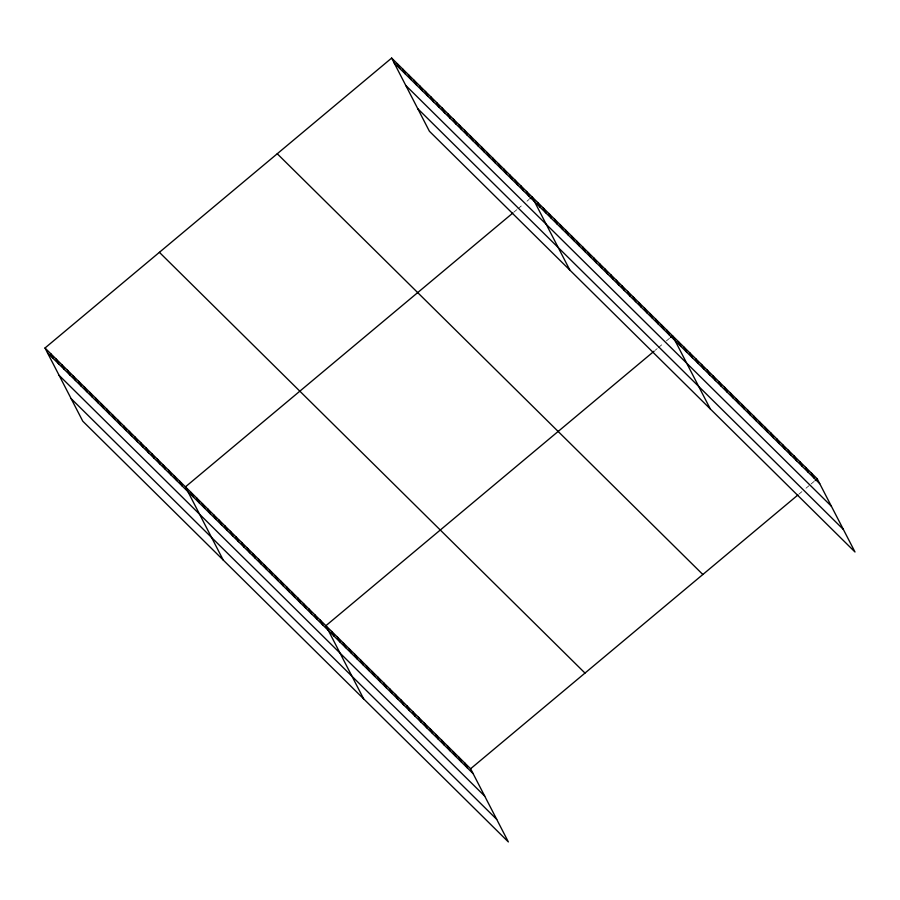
<?xml version="1.0" encoding="UTF-8"?>
<svg xmlns="http://www.w3.org/2000/svg" width="900" height="900" viewBox="0 0 900 900"><rect width="100%" height="100%" fill="white"/><g stroke="black" fill="none" stroke-linecap="round" stroke-linejoin="round"><path stroke-width="0.67" stroke-dasharray="4.5 3.38" d="M513.697 212.299L516.769 209.734M517.793 208.879L522.9 204.615M526.984 201.195L529.02 199.485M655.166 350.291L657.214 348.581M658.238 347.726L663.345 343.463M666.405 340.897L669.465 338.332M798.851 494.201L801.911 491.636M805.995 488.216L809.066 485.662M811.102 483.952L814.174 481.387"/><path stroke-width="1.35" d="M45 348.007L470.599 768.758L508.354 841.928L82.766 421.178L45 348.007L391.646 58.072L817.234 478.822L855 551.993L429.401 131.243L391.646 58.072M512.685 213.154L185.445 486.855L223.211 560.025M530.044 198.63L532.091 196.92L569.858 270.09M654.154 351.146L325.89 625.702L363.656 698.873M670.489 337.478L672.536 335.767L710.303 408.938M470.599 768.758L797.827 495.056M815.197 480.532L817.234 478.822M394.132 62.91L819.731 483.66M405.776 85.466L831.364 506.205M417.769 108.698L843.356 529.436M277.245 153.754L702.844 574.504M159.39 252.326L584.989 673.076M47.498 352.845L473.085 773.584M59.13 375.39L484.729 796.14M71.123 398.621L496.721 819.371M811.451 473.096L813.938 477.934M805.658 467.381L808.155 472.207M799.875 461.655L802.361 466.493M794.081 455.94L796.579 460.766M788.299 450.214L790.785 455.051M782.505 444.488L785.002 449.325M776.722 438.772L779.209 443.599M770.929 433.046L773.426 437.884M765.146 427.32L767.633 432.157M759.352 421.605L761.85 426.431M753.57 415.879L756.056 420.716M747.776 410.152L750.274 414.99M741.994 404.438L744.48 409.264M736.2 398.711L738.697 403.549M730.418 392.996L732.904 397.822M724.624 387.27L727.121 392.108M718.841 381.544L721.327 386.381M713.048 375.829L715.545 380.655M707.265 370.103L709.751 374.94M701.471 364.376L703.969 369.214M695.689 358.661L698.175 363.488M689.895 352.935L692.393 357.772M684.113 347.22L686.599 352.046M678.319 341.494L680.816 346.32M666.911 330.221L669.409 335.048M661.298 324.664L663.795 329.49M655.684 319.106L658.17 323.944M650.059 313.56L652.556 318.386M644.445 308.002L646.942 312.829M638.831 302.445L641.317 307.282M633.206 296.899L635.704 301.725M627.592 291.341L630.09 296.168M621.967 285.784L624.465 290.621M616.354 280.226L618.851 285.064M610.74 274.68L613.226 279.506M605.115 269.123L607.613 273.96M599.501 263.565L601.999 268.403M593.887 258.019L596.374 262.845M588.262 252.461L590.76 257.299M582.649 246.904L585.146 251.741M577.035 241.357L579.521 246.184M571.41 235.8L573.908 240.638M565.796 230.243L568.294 235.08M560.171 224.696L562.669 229.523M554.558 219.139L557.055 223.976M548.944 213.581L551.43 218.419M543.319 208.035L545.816 212.861M537.705 202.477L540.202 207.315M526.466 191.374L528.964 196.2M520.852 185.816L523.35 190.654M515.239 180.259L517.725 185.096M509.614 174.713L512.111 179.539M504 169.155L506.498 173.993M498.375 163.597L500.873 168.435M492.761 158.051L495.259 162.877M487.147 152.494L489.634 157.331M481.522 146.936L484.02 151.774M475.909 141.39L478.406 146.216M470.295 135.832L472.781 140.67M464.67 130.275L467.168 135.112M459.056 124.729L461.554 129.555M453.442 119.171L455.929 123.998M447.817 113.614L450.315 118.451M442.204 108.067L444.701 112.894M436.579 102.51L439.076 107.336M430.965 96.953L433.463 101.79M425.351 91.406L427.838 96.233M419.726 85.849L422.224 90.675M414.113 80.291L416.61 85.129M408.499 74.734L410.985 79.571M402.874 69.188L405.371 74.014M397.26 63.63L399.757 68.468M464.805 763.031L467.303 767.869M459.022 757.305L461.509 762.143M453.229 751.59L455.726 756.416M447.446 745.864L449.933 750.701M441.652 740.137L444.15 744.975M435.87 734.423L438.356 739.249M430.076 728.696L432.574 733.534M424.294 722.981L426.78 727.808M418.5 717.255L420.998 722.092M412.718 711.529L415.204 716.366M406.924 705.814L409.421 710.64M401.141 700.087L403.627 704.925M395.348 694.361L397.845 699.199M389.565 688.646L392.051 693.472M383.771 682.92L386.269 687.758M377.989 677.194L380.475 682.031M372.195 671.479L374.692 676.305M366.412 665.752L368.899 670.59M360.619 660.038L363.116 664.864M354.836 654.311L357.322 659.149M349.043 648.585L351.54 653.423M343.26 642.87L345.746 647.696M337.466 637.144L339.964 641.981M331.684 631.418L334.17 636.255M320.276 620.145L322.774 624.982M314.651 614.587L317.149 619.425M309.037 609.041L311.535 613.867M303.424 603.484L305.91 608.321M297.799 597.926L300.296 602.764M292.185 592.38L294.683 597.206M286.571 586.822L289.058 591.66M280.946 581.265L283.444 586.102M275.332 575.719L277.83 580.545M269.719 570.161L272.205 574.999M264.094 564.604L266.591 569.441M258.48 559.058L260.977 563.884M252.855 553.5L255.352 558.337M247.241 547.942L249.739 552.78M241.627 542.396L244.114 547.222M236.002 536.839L238.5 541.676M230.389 531.281L232.886 536.119M224.775 525.735L227.261 530.561M219.15 520.178L221.648 525.015M213.536 514.62L216.034 519.457M207.922 509.074L210.409 513.9M202.297 503.516L204.795 508.354M196.684 497.959L199.181 502.796M191.059 492.412L193.556 497.239M179.831 481.298L182.317 486.135M174.206 475.751L176.704 480.577M168.593 470.194L171.09 475.02M162.979 464.636L165.465 469.474M157.354 459.09L159.851 463.916M151.74 453.532L154.237 458.359M146.126 447.975L148.612 452.812M140.501 442.418L142.999 447.255M134.888 436.871L137.385 441.697M129.263 431.314L131.76 436.151M123.649 425.756L126.146 430.594M118.035 420.21L120.521 425.036M112.41 414.652L114.907 419.49M106.796 409.095L109.294 413.933M101.183 403.549L103.669 408.375M95.558 397.991L98.055 402.829M89.944 392.434L92.441 397.271M84.33 386.887L86.816 391.714M78.705 381.33L81.203 386.168M73.091 375.772L75.589 380.61M67.466 370.226L69.964 375.053M61.852 364.669L64.35 369.506M56.239 359.111L58.725 363.949M50.614 353.565L53.111 358.391"/></g></svg>
